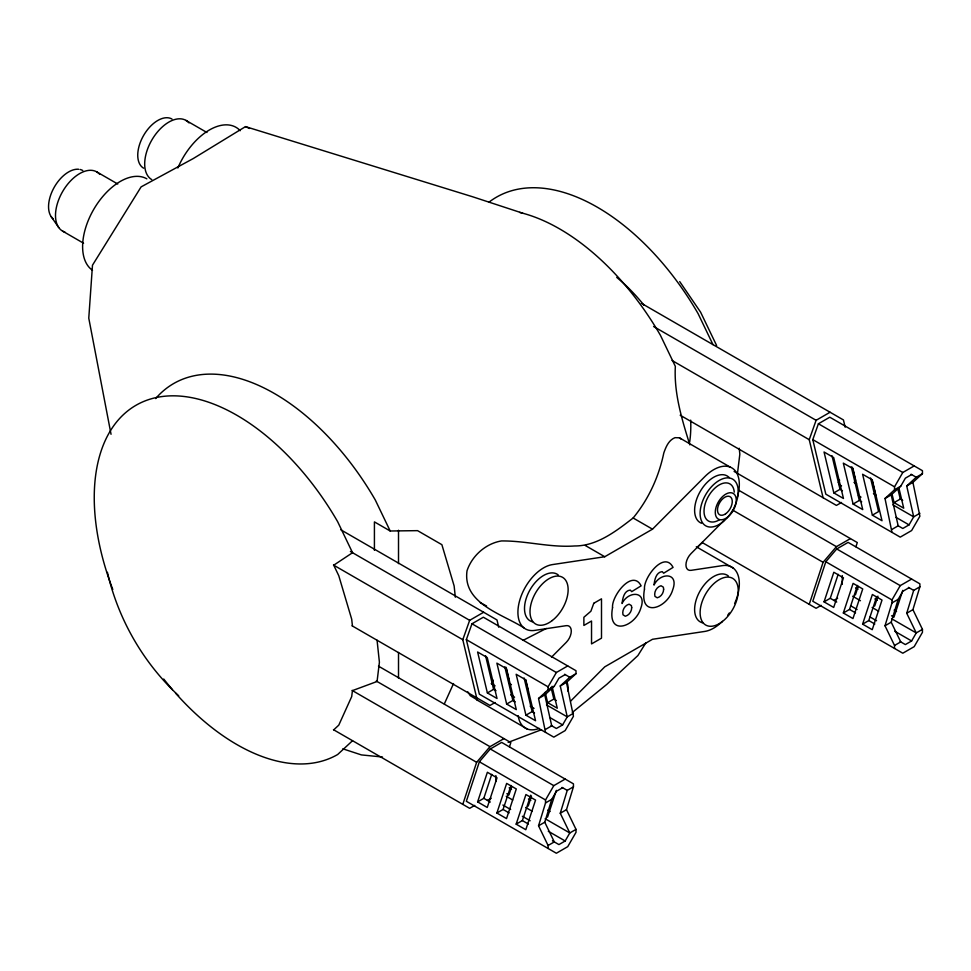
<?xml version="1.0" encoding="UTF-8"?>
<svg xmlns="http://www.w3.org/2000/svg" width="971" height="971" viewBox="0 0 971 971"><rect width="100%" height="100%" fill="white"/><g stroke="black" fill="none" stroke-linecap="round" stroke-linejoin="round"><path stroke-width="1.46" d="M737.487 473.387L739.841 454.125L739.21 448.262M548.081 848.46L548.081 845.498L538.553 825.787L545.532 802.932L545.532 799.97L553.798 785.648L565.171 779.07M548.081 845.498L554.295 841.906L544.767 822.206L551.734 799.351L556.371 791.329L562.61 787.724M552.438 840.837L558.932 844.588L565.171 840.983L569.795 832.96L560.267 813.249L567.246 790.394L573.448 786.813L573.448 783.852L501.667 742.402L490.282 748.981L479.371 761.774L466.347 801.269L556.359 853.242L567.732 846.663L576.009 832.341L576.009 829.38L566.481 809.668L573.448 786.813M894.534 648.446L894.534 645.472L885.006 625.773L891.973 602.918L891.973 599.944L900.238 585.622L911.623 579.056M894.534 645.472L900.736 641.892L891.208 622.193L898.175 599.338L902.812 591.303L909.05 587.71M900.178 641.576L905.373 644.574L911.611 640.969L916.248 632.934L906.72 613.235L913.687 590.38L919.889 586.8L919.889 583.826L848.108 542.388L836.735 548.955L825.811 561.76L812.788 601.255L902.799 653.216L914.184 646.65L922.45 632.327L922.45 629.354L912.922 609.654L919.889 586.8M462.791 804.352L476.64 762.32L489.991 746.675L503.973 738.603M477.611 801.9L487.381 772.273L497.018 777.832L487.248 807.459L477.611 801.9L483.813 798.308L491.727 774.336M509.459 746.784L510.843 742.572L378.447 666.13M496.885 813.018L506.656 783.403L516.293 788.962L506.522 818.589L496.885 813.018L503.087 809.438L511.001 785.454M511.753 786.461L508.962 794.921L506.85 793.708M516.159 824.148L525.93 794.533L535.555 800.092L525.797 829.72L516.159 824.148L522.362 820.568L530.736 795.176M528.236 806.051L531.489 796.171M547.51 817.181L556.347 790.37M809.231 604.326L823.092 562.306L836.432 546.661L850.414 538.589M824.051 601.874L833.822 572.259L843.459 577.818L833.688 607.445L824.051 601.874L830.254 598.294L838.167 574.31M855.912 546.758L857.296 542.558L734.1 471.433M843.326 613.004L853.096 583.377L862.734 588.948L852.963 618.563L843.326 613.004L849.528 609.424L857.442 585.44M855.402 594.907L858.194 586.435M862.6 624.135L872.371 594.507L882.008 600.078L872.237 629.693L862.6 624.135L868.802 620.554L876.716 596.57M874.677 606.038L877.93 596.158M902.787 590.356L893.951 617.155L891.536 615.772M476.64 697.736L462.791 639.707L469.661 620.335L483.643 612.252M566.481 682.382L573.448 716.258L565.171 730.58L553.798 737.147L479.371 694.18L466.347 639.634L471.967 623.783L483.352 617.216L576.009 670.718L576.009 673.68L566.481 682.382L560.267 685.963L567.246 716.865L562.61 724.9L556.371 728.493L551.176 725.495M823.092 497.722L809.231 439.693L816.101 420.309L830.084 412.238M912.922 482.369L919.889 516.232L911.623 530.554L900.238 537.133L825.811 494.154L812.788 439.62L818.407 423.769L829.792 417.202L922.45 470.692L922.45 473.666L912.922 482.369L906.72 485.949L913.687 516.851L909.05 524.874L902.812 528.479L897.617 525.481M444.33 703.902L453.53 683.572M491.86 682.528L493.183 680.234M545.532 732.377L538.553 698.501L548.081 689.798L548.081 686.837L556.359 672.502L567.732 665.936M538.553 698.501L544.767 694.92L554.295 686.218L558.932 678.195L565.171 674.59M838.313 482.502L839.636 480.208M891.973 532.351L885.006 498.487L894.534 489.785L894.534 486.811L902.799 472.489L914.184 465.922M885.006 498.487L891.208 494.907L900.736 486.204L905.373 478.169L911.611 474.576M645.897 642.79L637.898 655.559L606.948 684.264L572.32 712.471M523.842 627.812C502.323 613.975 462.463 603.586 467.015 570.802C471.918 555.873 485.718 543.505 501.437 540.944C525.93 540.677 549.987 547.717 574.601 545.969C596.922 546.103 616.221 531.076 633.128 517.992C648.652 499.082 658.799 476.895 663.8 452.984C665.924 446.976 668.594 440.179 675.003 437.678L679.397 437.787L730.058 467.039M551.516 657.173L566.251 642.365A10.912 6.299 -60 0 0 571.288 631.114A10.912 6.299 -60 0 0 566.251 625.664L534.669 630.41A36.267 20.937 -60 0 1 519.509 601.11A36.267 20.937 -60 0 1 552.463 564.588L604.751 556.735L652.5 529.171L704.788 476.652A36.267 20.937 -60 0 1 732.498 468.301A36.267 20.937 -60 0 1 736.977 498.208M570.608 701.147L604.751 666.846L652.5 639.282L704.788 631.429A36.267 20.937 -60 0 0 722.327 621.404M333.733 729.84L338.782 725.143L351.708 696.571L352.437 690.612L377.064 681.484L379.406 662.222L377.064 640.241M352.546 740.703L337.653 754.516A201.64 116.411 60 0 1 175.52 693.136M698.076 546.43L702.336 542.486M560.267 685.963L569.795 677.26L576.009 673.68M906.72 485.949L916.248 477.247L922.45 473.666M522.726 213.207L472.671 196.785L245.493 126.618L193.302 158.528L141.111 186.881L92.488 265.192L88.774 318.16L111.046 434.28M546.345 628.455L523.151 640.326M487.381 692.93L497.018 698.489L487.248 657.585L477.611 652.014L487.381 692.93L493.584 689.337L495.999 690.733M833.822 492.904L843.459 498.475L833.688 457.572L824.051 452L833.822 492.904L840.024 489.323L842.44 490.719M495.076 702.506L489.991 705.444L352.109 625.834M841.517 502.48L836.432 505.418L680.198 415.224M506.656 704.048L516.293 709.619L506.522 668.716L496.885 663.144L506.656 704.048L512.858 700.467L515.261 701.863M853.096 504.034L862.734 509.593L852.963 468.69L843.326 463.131L853.096 504.034L859.299 500.453L861.714 501.837M548.081 689.798L554.295 686.218M894.534 489.785L900.736 486.204M525.93 715.178L535.555 720.737L525.797 679.834L516.159 674.275L525.93 715.178L532.132 711.597L534.536 712.981M545.192 692.42L547.644 702.64L553.846 699.059L556.249 700.455M872.371 515.164L882.008 520.723L872.237 479.82L862.6 474.261L872.371 515.164L878.573 511.583L870.55 477.975M891.985 493.863L894.085 502.626L900.287 499.045L902.702 500.429M545.532 729.403L551.734 725.823L544.767 694.92M573.448 713.284L567.246 716.865L546.467 704.873M891.973 529.389L898.175 525.809L891.208 494.907M919.889 513.271L913.687 516.851L892.907 504.859M474.746 805.384L469.661 808.321L333.454 729.682M821.187 605.358L816.101 608.295L702.082 542.473M487.454 800.444L491.205 798.283M833.907 600.43L837.645 598.27M545.532 802.932L551.734 799.351M891.973 602.918L898.175 599.338M538.553 825.787L544.767 822.206M560.267 813.249L566.481 809.668M885.006 625.773L891.208 622.193M906.72 613.235L912.922 609.654M576.009 829.38L569.795 832.96L545.144 818.723M922.45 629.354L916.248 632.934L891.584 618.709M508.136 742.402L541.539 729.694M374.418 550.339L374.418 521.888L390.184 530.991L417.579 530.652L441.878 544.682L454.137 585.95L455.338 597.201M382.477 757.004L361.418 754.916L342.824 748.823M467.828 691.862L470.255 695.685L477.489 700.018M245.493 126.618L249.547 128.463M480.329 602.688L486.58 606.013M641.358 303.28L843.435 419.945L845.171 427.191M911.053 474.249L916.248 477.247M653.592 326.487L816.101 420.309M818.407 423.769L902.799 472.489M812.788 439.62L894.534 486.811M672.066 360.496L809.231 439.693M894.085 502.626L903.722 508.185L898.83 487.733M853.97 482.369L856.568 483.874M873.439 493.62L876.036 495.113M838.944 484.408L841.541 485.901M858.413 495.647L861.01 497.14M896.063 517.385L909.05 524.874M185.959 120.392L206.957 132.517M908.492 587.382L913.687 590.38M738.409 490.064L836.432 546.661M836.735 548.955L900.238 585.622M825.811 561.76L891.973 599.944M732.632 510.078L823.092 562.306M855.585 587.843L858 589.239M874.859 598.973L877.274 600.357M894.133 610.104L896.536 611.487M852.659 596.23L860.452 600.721M872.128 607.47L878.609 611.22M850.62 605.758L857.114 609.509M870.089 616.998L876.57 620.736M894.74 631.223L911.611 640.969M96.76 171.891L117.758 184.017M830.254 598.294L836.723 602.032M849.528 609.424L855.56 612.895M868.802 620.554L874.822 624.025M696.304 546.782L733.408 568.217M633.128 517.992L652.5 529.171M62.581 231.098L83.579 243.223M585.392 545.556L604.751 556.735M340.785 529.778L496.994 619.959L498.718 627.217M564.612 674.262L569.795 677.26M350.397 551.467L469.661 620.335M471.967 623.783L556.359 672.502M466.347 639.634L548.081 686.837M333.454 565.037L462.791 639.707M547.644 702.64L557.281 708.211L552.038 686.291M508.816 683.135L511.414 684.64M491.205 683.669L495.101 685.914M510.673 694.908L514.569 697.166M530.154 706.16L534.05 708.405M549.622 717.399L562.61 724.9M476.518 699.727L527.192 728.978M562.051 787.396L567.246 790.394M376.287 681.035L489.991 746.675M490.282 748.981L553.798 785.648M479.371 761.774L545.532 799.97M352.109 690.417L476.64 762.32M509.144 787.857L511.547 789.253M528.418 798.987L530.821 800.383M547.693 810.117L550.096 811.513M506.219 796.244L512.7 799.995M525.687 807.484L532.169 811.234M502.881 805.032L510.661 809.523M522.349 816.259L530.13 820.762M548.299 831.249L565.171 840.983M483.813 798.308L490.282 802.046M503.087 809.438L509.107 812.921M522.362 820.568L528.382 824.039M679.397 437.787L681.29 439.159M178.688 695.782C143.295 662.817 118.256 619.437 107.405 572.307M51.232 216.727L58.733 227.53M679.712 281.59L700.589 312.152L716.61 345.506M712.981 344.62L698.076 313.597A201.64 116.411 60 0 0 489.214 202.004M390.184 530.991L375.279 499.968A201.64 116.411 60 0 0 155.651 398.571M689.835 444.864C681.909 419.399 673.85 393.158 675.343 366.358L660.438 335.323A201.64 116.411 60 0 0 519.619 212.418M897.847 488.814L900.287 499.045M872.019 479.808L874.81 491.496M852.392 467.221L855.536 480.366M851.276 466.857L859.299 500.453M832.001 455.727L840.024 489.323M551.055 687.371L553.846 699.059M525.578 679.834L528.37 691.51M524.109 678.001L532.132 711.597M505.952 667.235L509.095 680.392M504.835 666.871L512.858 700.467M485.561 655.741L493.584 689.337M352.437 626.028L351.708 619.231L338.782 575.73L333.733 565.195L352.546 552.717L337.653 521.694A201.64 116.411 60 0 0 150.481 399.032A201.64 116.411 60 0 0 112.794 589.482M842.282 575.56L842.282 584.372M495.841 775.586L495.841 781.449M398.511 530.263L398.511 563.605M398.511 652.451L398.511 678.219M724.342 520.055A36.267 20.937 -60 0 1 722.582 521.925L690.988 553.652A10.912 6.299 -60 0 0 685.951 564.904A10.912 6.299 -60 0 0 690.988 570.353L722.582 565.608A36.267 20.937 -60 0 1 734.61 603.549M729.318 612.968A36.267 20.937 -60 0 1 727.752 615.153M64.948 232.13A34.179 19.736 -60 0 1 63.151 190.656A34.179 19.736 -60 0 1 99.77 174.392M53.247 218.876A28.365 16.386 -60 0 1 53.247 189.09A28.365 16.386 -60 0 1 78.639 169.257M80.12 169.488A28.365 16.386 -60 0 1 82.802 170.544M92.5 270.278A53.211 30.72 -60 0 1 94.211 208.559A53.211 30.72 -60 0 1 146.839 178.834M539.245 728.42A36.267 20.937 -60 0 1 518.186 715.651M177.863 167.983A53.211 30.72 -60 0 1 240.25 130.709M719.256 519.922A21.447 12.38 -60 0 1 704.024 511.814A21.447 12.38 -60 0 1 718.212 485.536A21.447 12.38 -60 0 1 734.27 492.127M566.943 681.945A26.957 15.572 -60 0 1 568.023 691.243M151.767 179.599A34.179 19.736 -60 0 1 153.527 137.275A34.179 19.736 -60 0 1 188.957 122.892M701.499 523.248A26.957 15.572 -60 0 1 700.722 490.61A26.957 15.572 -60 0 1 729.245 477.586M733.19 509.29A26.957 15.572 -60 0 1 701.074 519.825A26.957 15.572 -60 0 1 722.715 478.788A26.957 15.572 -60 0 1 733.845 508.051M702.664 622.848A26.957 15.572 -60 0 1 699.69 591.642A26.957 15.572 -60 0 1 728.347 575.985M143.623 168.189A28.365 16.386 -60 0 1 143.623 135.43A28.365 16.386 -60 0 1 171.988 119.045M532.557 621.828A26.957 15.572 -60 0 1 529.583 590.611A26.957 15.572 -60 0 1 558.24 574.966M172.462 689.653A201.64 116.411 60 0 1 163.723 679.032M616.731 277.39A132.311 76.393 60 0 1 644.04 305.258M690.684 420.127A132.311 76.393 60 0 1 689.616 442.363M612.555 607.555C606.96 637.207 635.459 626.647 640.763 608.295C647.487 590.502 628.031 590.72 622.071 603.525C622.654 598.464 624.037 590.623 630.313 590.077L631.708 591.655L641.127 585.841C632.291 568.52 611.317 596.34 612.555 607.555M644.489 589.118C638.894 618.77 667.393 608.21 672.697 589.858C679.421 572.065 659.977 572.283 654.017 585.088C654.588 580.027 655.971 572.186 662.246 571.628L663.642 573.218L673.061 567.404C664.237 550.084 643.251 577.903 644.489 589.118M631.708 607.664C631.66 611.487 629.111 615.25 625.336 616.245L623.018 614.825C621.853 610.431 624.669 605.358 629.099 604.18L631.405 605.613L631.708 607.664M663.642 589.227C663.594 593.038 661.045 596.813 657.282 597.808L654.952 596.388C653.799 591.982 656.614 586.921 661.033 585.744L663.351 587.164L663.642 589.227M593.791 603.282L590.89 611.232L583.874 617.277L583.874 625.445L591.533 621.015L591.533 643.919L601.498 638.165L601.498 598.828L593.791 603.282M726.733 517.774A14.844 8.569 -60 0 0 734.331 494.312A14.844 8.569 -60 0 0 716.234 506.704A14.844 8.569 -60 0 0 726.733 517.774M722.388 621.537A26.957 15.572 -60 0 0 733.845 579.165A26.957 15.572 -60 0 0 701.293 604.375A26.957 15.572 -60 0 0 722.388 621.537M725.555 513.853A10.463 6.044 -60 0 0 730.908 497.322A10.463 6.044 -60 0 0 718.152 506.049A10.463 6.044 -60 0 0 725.555 513.853M552.281 620.518A26.957 15.572 -60 0 0 563.726 578.133A26.957 15.572 -60 0 0 531.186 603.355A26.957 15.572 -60 0 0 552.281 620.518"/></g></svg>
